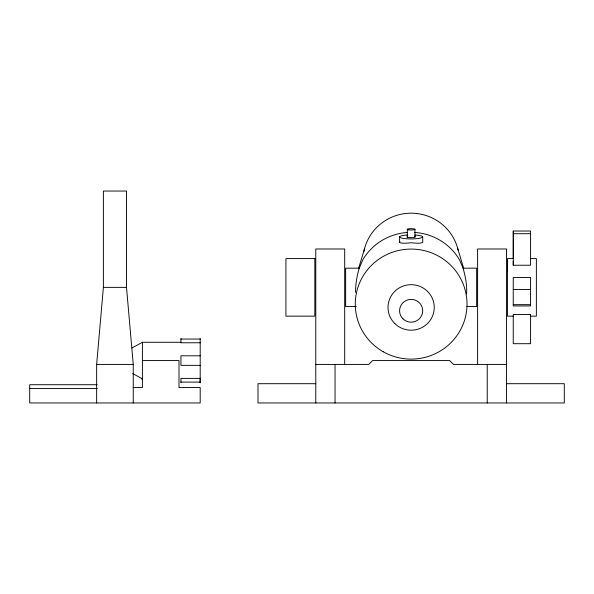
<?xml version="1.0" encoding="UTF-8"?>
<svg xmlns="http://www.w3.org/2000/svg" width="594" height="594" viewBox="0 0 594 594"><rect width="100%" height="100%" fill="white"/><g stroke="black" fill="none" stroke-linecap="round" stroke-linejoin="round"><path stroke-width="0.89" d="M513.253 258.39L513.29 231.036L530.583 231.029L530.583 265.228L513.261 265.236L513.246 261.182M507.469 270.79L507.469 261.174M513.261 265.236L513.29 231.036M466.572 293.911C467.196 285.276 465.369 276.492 463.12 268.176L476.648 268.176L476.648 306.556L466.929 306.556M96.644 402.955L96.644 364.426L103.386 287.37L103.386 191.045L126.507 191.045L126.507 287.37L133.249 364.426L133.249 402.955M356.244 306.556L345.641 306.556L345.641 268.176L359.17 268.176C356.92 275.98 355.591 284.192 355.494 292.315M358.583 268.451L364.627 248.329M359.17 268.399L362.763 259.86A55.866 55.019 0 0 1 407.506 232.462M200.193 378.252L200.193 382.729L200.193 338.417M131.965 348.01L142.397 342.27L180.932 342.27M513.261 233.709L530.583 233.702M530.583 258.583L536.367 258.583L536.367 316.157L530.583 316.157M103.386 287.37L126.507 287.37M513.246 289.478L530.583 289.478M513.246 304.655L530.583 304.655M513.246 316.157L507.469 316.157L507.469 269.134M180.932 339.048L200.193 339.048M200.193 342.768L180.932 342.768L180.932 338.417M200.193 355.799L180.932 355.799L180.932 365.355L200.193 365.355M142.397 360.573L179.002 360.573L179.002 387.548L200.193 387.548L200.193 402.955L29.7 402.955L29.7 384.719L97.126 384.719M96.644 364.426L133.249 364.426M315.785 364.426L368.763 364.426L372.616 360.573L449.673 360.573L453.526 364.426L506.504 364.426M200.193 378.378L180.932 378.378L180.932 382.729M180.932 382.098L200.193 382.098M315.785 383.694L257.989 383.694L257.989 402.955L564.3 402.955L564.3 383.694L506.504 383.694M133.153 387.548L142.397 387.548L142.397 342.27M29.7 388.506L97.312 388.506M513.246 258.583L507.469 258.583L507.469 268.792M132.766 373.581L142.397 378.875M463.12 268.399L459.526 259.86A55.866 55.019 0 0 0 414.783 232.462M457.662 248.329L463.706 268.451M506.504 402.955L506.504 248.983L477.606 248.983L477.606 364.426M487.243 364.426L487.243 402.955M422.705 236.917L422.705 242.211A11.472 1.975 7.6 0 1 422.312 242.679L419.319 243.191A11.709 2.02 7.6 0 1 411.145 242.716A11.709 2.02 -7.6 0 1 402.97 243.191L401.136 243.013A11.479 1.975 -7.6 0 1 399.977 241.639M414.961 229.239L414.961 236.62M407.321 229.239L407.321 237.541M399.584 236.917L399.584 242.211M344.683 364.426L344.683 248.983L315.785 248.983L315.785 402.955M335.046 364.426L335.046 402.955M142.159 378.875L142.159 379.841M363.825 251.774A48.159 47.431 0 0 1 410.246 213.187A48.159 47.431 0 0 1 458.093 250.037M414.857 235.016A11.561 2.005 0 0 1 422.312 237.437L419.319 238.335A11.561 2.005 0 0 1 401.329 237.979A11.561 2.005 0 0 1 407.432 235.016M414.812 236.546A4.24 0.735 0 0 1 411.145 237.652A4.24 0.735 0 0 1 407.477 236.546M314.82 258.583L285.922 258.583L285.922 316.157L314.82 316.157L314.82 258.583M530.583 277.487L513.246 277.487L513.246 305.94L530.583 305.94L530.583 277.487M530.583 314.523L513.246 314.523L513.246 343.703L530.583 343.703L530.583 314.523M394.795 323.537A23.121 22.765 0 0 0 433.471 313.335A23.121 22.765 0 0 0 405.16 285.447A23.121 22.765 0 0 0 394.795 323.537M402.97 318.837A11.561 11.383 0 0 0 422.312 313.729A11.561 11.383 0 0 0 408.152 299.792A11.561 11.383 0 0 0 402.97 318.837M383.212 351.745A55.866 55.019 0 0 0 467.01 304.091A55.866 55.019 0 0 0 383.212 256.445A55.866 55.019 0 0 0 383.212 351.745M408.798 229.856A3.854 0.668 0 0 0 414.961 229.418A3.854 0.668 0 0 0 409.667 228.712A3.854 0.668 0 0 0 408.798 229.856"/></g></svg>
